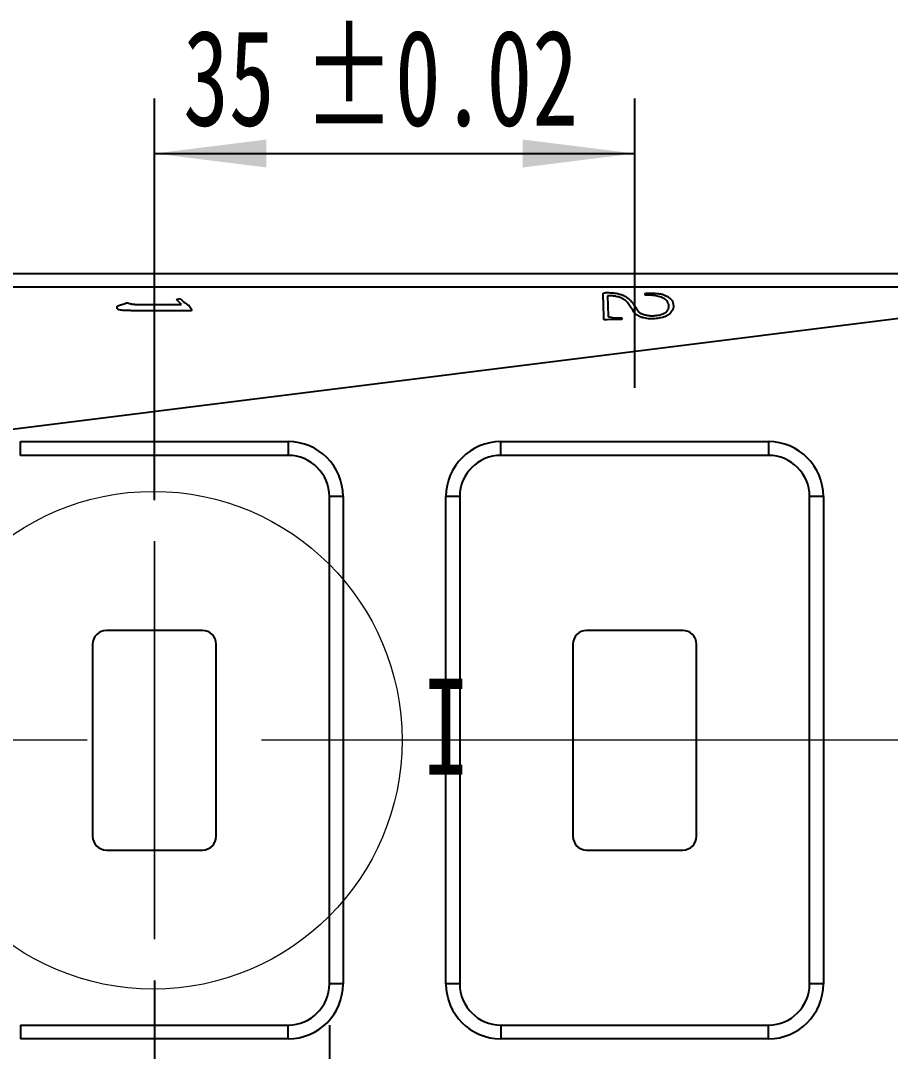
# Model space of a CAD drawing. Header units: millimetres. Extents: x 2 to 292, y 3 to 207.
# Drawn here: x 56.96 to 88.65, y 64.32 to 101.87 of the extents above; entities that cross this region are included whole.
import ezdxf

# ---------------------------------------------------------------- set-up
doc = ezdxf.new("R2010")
doc.units = ezdxf.units.MM
doc.linetypes.add('CENTERX2', pattern=[20.32, 12.7, -2.54, 2.54, -2.54])
doc.layers.add('图框', color=7, linetype='Continuous')
doc.styles.add('SLDTEXTSTYLE2', font='TXT', dxfattribs={"width": 0.7})
doc.dimstyles.new('SLDDIMSTYLE0', dxfattribs={"dimtxt": 0.18, "dimasz": 4.08, "dimexe": 0, "dimexo": 0.0625, "dimgap": 0, "dimtad": 0, "dimtih": 1, "dimtoh": 1, "dimdec": 0, "dimrnd": 1e-09, "dimzin": 0, "dimdsep": 46, "dimtxsty": 'Standard', "dimsah": 1, "dimcen": 0.09, "dimadec": 0, "dimazin": 0, "dimtfac": 4.08, "dimtdec": 0, "dimtofl": 0, "dimtmove": 0, "dimatfit": 3, "dimfxl": 0, "dimfrac": 2, "dimtolj": 1, "dimtzin": 0, "dimarcsym": 0})
doc.dimstyles.new('SLDDIMSTYLE10', dxfattribs={"dimtxt": 3.5, "dimasz": 4.08, "dimexe": 0, "dimexo": 0.0625, "dimgap": 0.875, "dimtad": 2, "dimlfac": 2, "dimrnd": 1e-09, "dimzin": 12, "dimdsep": 46, "dimtxsty": 'SLDTEXTSTYLE2', "dimsah": 1, "dimcen": 0.09, "dimadec": 0, "dimazin": 3, "dimtol": 1, "dimtp": 0.02, "dimtm": 0.02, "dimtfac": 1, "dimtofl": 0, "dimtmove": 0, "dimatfit": 3, "dimfxl": 0, "dimfrac": 2, "dimtolj": 1, "dimarcsym": 0})
doc.dimstyles.new('SLDDIMSTYLE9', dxfattribs={"dimtxt": 3.5, "dimasz": 4.08, "dimexe": 0, "dimexo": 0.0625, "dimgap": 0.875, "dimtad": 2, "dimlfac": 2, "dimrnd": 1e-09, "dimzin": 4, "dimdsep": 46, "dimtxsty": 'SLDTEXTSTYLE2', "dimsah": 1, "dimcen": 0.09, "dimadec": 0, "dimazin": 1, "dimtfac": 1, "dimtofl": 0, "dimtmove": 0, "dimatfit": 3, "dimfxl": 0, "dimfrac": 2, "dimtolj": 1, "dimtzin": 12, "dimarcsym": 0})

# ---------------------------------------------------------------- blocks, each defined once
blk = doc.blocks.new('_D_43')
at = {"layer": '图框'}
for p, q in [((55.458, 65.283), (55.458, 50.825)), ((68.208, 65.283), (68.208, 50.825)), ((55.458, 52.825), (68.208, 52.825)), ((68.208, 52.825), (79.698, 52.825))]:
    blk.add_line(p, q, dxfattribs=at)
for points in [[(55.458, 52.825), (59.538, 52.317), (59.538, 53.333)], [(68.208, 52.825), (64.128, 53.333), (64.128, 52.317)]]:
    blk.add_solid(points, dxfattribs=at)
at = {"layer": '图框', "insert": (72.023, 57.337), "char_height": 3.5, "attachment_point": 1, "style": 'SLDTEXTSTYLE2'}
blk.add_mtext('25.50', dxfattribs=at)
blk = doc.blocks.new('_D_44')
at = {"layer": '图框'}
for p, q in [((61.833, 84.408), (61.833, 99.03)), ((79.333, 88.496), (79.333, 99.03)), ((61.833, 97.03), (79.333, 97.03))]:
    blk.add_line(p, q, dxfattribs=at)
for points in [[(61.833, 97.03), (65.913, 96.522), (65.913, 97.538)], [(79.333, 97.03), (75.253, 97.538), (75.253, 96.522)]]:
    blk.add_solid(points, dxfattribs=at)
at = {"layer": '图框', "char_height": 3.5, "attachment_point": 1, "style": 'SLDTEXTSTYLE2'}
for s, insert in [('±0.02', (67.266, 101.541)), ('35', (62.881, 101.541))]:
    blk.add_mtext(s, dxfattribs=dict(at, insert=insert))
blk = doc.blocks.new('_D_45')
at = {"layer": '图框'}
for p, q in [((61.833, 66.908), (61.833, 43.908)), ((48.083, 62.366), (48.083, 43.908)), ((61.833, 45.908), (48.083, 45.908))]:
    blk.add_line(p, q, dxfattribs=at)
for points in [[(48.083, 45.908), (52.163, 45.4), (52.163, 46.416)], [(61.833, 45.908), (57.753, 46.416), (57.753, 45.4)]]:
    blk.add_solid(points, dxfattribs=at)
at = {"layer": '图框', "insert": (51.933, 50.42), "char_height": 3.5, "attachment_point": 1, "style": 'SLDTEXTSTYLE2'}
blk.add_mtext('27.50', dxfattribs=at)

msp = doc.modelspace()

# ---------------------------------------------------------------- linework, layer by layer
at = {"color": 7, "linetype": 'Continuous', "lineweight": 25}
for p, q in [((48.5830794, 92.65849501), (197.58308333, 92.65849501)), ((197.58308333, 92.158494), (48.5830794, 92.158494)), ((62.64043999, 91.71474673), (62.75765624, 91.75062873)), ((62.81925392, 91.52875602), (62.64043999, 91.71474673)), ((78.20619297, 91.0899578), (78.18572622, 91.89843334)), ((78.34043753, 91.84967116), (78.36451781, 91.12246469)), ((78.51080251, 91.84124455), (78.34043753, 91.84967116)), ((79.71779656, 91.87375143), (79.71779656, 91.93515539)), ((79.85204112, 91.87013976), (79.71779656, 91.87375143)), ((60.54251295, 91.49526566), (60.59573617, 91.5155983)), ((60.59573617, 91.5155983), (60.73627648, 91.55865707)), ((63.1888437, 91.29850887), (61.04546439, 91.303294)), ((61.30441677, 91.53234348), (62.81925392, 91.52875602)), ((63.08179748, 91.50004894), (63.15954056, 91.39778413)), ((63.15954056, 91.39778413), (63.16970688, 91.38044104)), ((63.16970688, 91.38044104), (63.1888437, 91.29850887)), ((79.27472916, 91.29282966), (79.14891493, 91.49208799)), ((79.2909826, 91.53663501), (79.39693358, 91.36988357)), ((78.86477214, 90.98822106), (78.32839739, 90.96775338)), ((78.51080251, 91.06106166), (78.86477214, 91.04480822)), ((78.86477214, 91.04480822), (78.86477214, 90.98822106)), ((56.95808333, 86.53349377), (66.70808074, 86.53349377)), ((56.95808333, 86.03349369), (56.95808333, 86.53349377)), ((66.70808074, 86.53349377), (66.70808074, 86.03349369)), ((74.45808154, 86.53349377), (84.20808267, 86.53349377)), ((74.45808154, 86.03349369), (74.45808154, 86.53349377)), ((84.20808267, 86.53349377), (84.20808267, 86.03349369)), ((66.70808074, 86.03349369), (56.95808333, 86.03349369)), ((84.20808267, 86.03349369), (74.45808154, 86.03349369)), ((68.70808106, 84.53349438), (68.20808005, 84.53349438)), ((68.20808005, 66.7834938), (68.20808005, 84.53349438)), ((68.70808106, 84.53349438), (68.70808106, 66.7834938)), ((72.45808121, 66.7834938), (72.45808121, 84.53349438)), ((72.95808223, 84.53349438), (72.45808121, 84.53349438)), ((72.95808223, 84.53349438), (72.95808223, 66.7834938)), ((86.208083, 84.53349438), (85.70808199, 84.53349438)), ((85.70808199, 66.7834938), (85.70808199, 84.53349438)), ((86.208083, 84.53349438), (86.208083, 66.7834938)), ((63.58307999, 79.65849428), (60.08308035, 79.65849428)), ((81.08308193, 79.65849428), (77.58308229, 79.65849428)), ((59.58307934, 79.15849419), (59.58307934, 72.15849398)), ((64.083081, 72.15849398), (64.083081, 79.15849419)), ((77.08308127, 79.15849419), (77.08308127, 72.15849398)), ((81.58308294, 72.15849398), (81.58308294, 79.15849419)), ((60.08308035, 71.6584939), (63.58307999, 71.6584939)), ((77.58308229, 71.6584939), (81.08308193, 71.6584939)), ((68.70808106, 66.7834938), (68.20808005, 66.7834938)), ((72.95808223, 66.7834938), (72.45808121, 66.7834938)), ((86.208083, 66.7834938), (85.70808199, 66.7834938)), ((56.95808333, 65.28349448), (56.95808333, 64.7834944)), ((56.95808333, 65.28349448), (66.70808074, 65.28349448)), ((66.70808074, 64.7834944), (66.70808074, 65.28349448)), ((74.45808154, 65.28349448), (74.45808154, 64.7834944)), ((74.45808154, 65.28349448), (84.20808267, 65.28349448)), ((84.20808267, 64.7834944), (84.20808267, 65.28349448)), ((66.70808074, 64.7834944), (56.95808333, 64.7834944)), ((84.20808267, 64.7834944), (74.45808154, 64.7834944))]:
    msp.add_line(p, q, dxfattribs=at)
at = {"color": 7, "linetype": 'Continuous', "lineweight": 18}
msp.add_circle((61.79308136, 75.65849409), 9.06502461, dxfattribs=at)
at = {"color": 7, "linetype": 'Continuous', "lineweight": 25}
for centre, radius, start, end in [((66.70808136, 84.53349409), 2, 0, 90), ((74.45808136, 84.53349409), 2, 90, 180), ((84.20808136, 84.53349409), 2, 0, 90), ((66.70808136, 84.53349409), 1.5, 0, 90), ((74.45808136, 84.53349409), 1.5, 90, 180), ((84.20808136, 84.53349409), 1.5, 0, 90), ((60.08308136, 79.15849409), 0.5, 90, 180), ((63.58308136, 79.15849409), 0.5, 0, 90), ((77.58308136, 79.15849409), 0.5, 90, 180), ((81.08308136, 79.15849409), 0.5, 0, 90), ((60.08308136, 72.15849409), 0.5, 180, 270), ((63.58308136, 72.15849409), 0.5, 270, 0), ((77.58308136, 72.15849409), 0.5, 180, 270), ((81.08308136, 72.15849409), 0.5, 270, 0), ((66.70808136, 66.78349409), 2, 270, 0), ((66.70808136, 66.78349409), 1.5, 270, 0), ((74.45808136, 66.78349409), 2, 180, 270), ((74.45808136, 66.78349409), 1.5, 180, 270), ((84.20808136, 66.78349409), 2, 270, 0), ((84.20808136, 66.78349409), 1.5, 270, 0)]:
    msp.add_arc(centre, radius, start, end, dxfattribs=at)
for points, knots in [([(62.75765721, 91.75062942), (62.77733166, 91.73242361), (62.81359171, 91.69887028), (62.86432545, 91.65362796), (62.90735042, 91.61853928), (62.95379698, 91.58239271), (63.01073974, 91.54341745), (63.05733689, 91.51497789), (63.08179599, 91.50004981)], [0, 0, 0, 0, 0.1958047614, 0.3608684629, 0.4964137119, 0.6012651511, 0.7907019536, 1, 1, 1, 1]), ([(78.18572551, 91.89843335), (78.18566258, 91.90830188), (78.18553762, 91.92789503), (78.20535155, 91.94712804), (78.22859079, 91.95599777), (78.25625309, 91.95992281), (78.29300474, 91.96280551), (78.35631447, 91.96410521), (78.44635174, 91.96126055), (78.52065892, 91.95479418), (78.55956282, 91.95140868)], [0, 0, 0, 0, 0.0695719278, 0.138129292, 0.1842126354, 0.2513238479, 0.3411928152, 0.4542929283, 0.7142923261, 1, 1, 1, 1]), ([(79.14891343, 91.49208845), (79.13161778, 91.51742925), (79.09889436, 91.56537413), (79.04623721, 91.63033586), (78.98932496, 91.68365211), (78.92717964, 91.72472692), (78.86322261, 91.75615759), (78.79911552, 91.78474499), (78.72809327, 91.80555237), (78.66443128, 91.82082661), (78.61107884, 91.83110928), (78.57387501, 91.83627201), (78.54099265, 91.84046285), (78.52044429, 91.84099455), (78.51080143, 91.84124407)], [0, 0, 0, 0, 0.121118856, 0.2291572474, 0.3295174563, 0.4277439472, 0.5219981243, 0.6107396781, 0.7044662279, 0.8136202643, 0.8692510451, 0.918888731, 0.961936423, 1, 1, 1, 1]), ([(78.55956282, 91.95140868), (78.58227094, 91.94840861), (78.62601465, 91.94262942), (78.6889715, 91.93083924), (78.74725558, 91.918448), (78.80105119, 91.9044985), (78.85020588, 91.88982844), (78.89452003, 91.87328821), (78.93449934, 91.8563104), (78.97971869, 91.83077603), (79.02901164, 91.79833268), (79.08216041, 91.76142697), (79.12724503, 91.7258947), (79.17684533, 91.67945207), (79.23098456, 91.6165777), (79.27062665, 91.56375922), (79.29098365, 91.53663589)], [0, 0, 0, 0, 0.0788214676, 0.15183750775, 0.22038218978, 0.2838690728, 0.34307562544, 0.3968308011, 0.44661964124, 0.49236941601, 0.5753217509, 0.64966814237, 0.71503188902, 0.77269154407, 0.88327261264, 1, 1, 1, 1]), ([(79.71779629, 91.93515489), (79.73725695, 91.93641956), (79.77435716, 91.93883057), (79.82754051, 91.94133539), (79.8753141, 91.94236237), (79.93331021, 91.94342773), (80.00624958, 91.94178285), (80.06496139, 91.93743968), (80.09584755, 91.93515489)], [0, 0, 0, 0, 0.1545900841, 0.2947137571, 0.4220072823, 0.5333656877, 0.7545205944, 1, 1, 1, 1]), ([(80.57924748, 91.45958085), (80.57937088, 91.47163407), (80.57961701, 91.49567506), (80.57418684, 91.53148309), (80.56280117, 91.56631115), (80.54216568, 91.61206191), (80.50372437, 91.66492109), (80.44573793, 91.72059134), (80.37503534, 91.76628648), (80.29315745, 91.8020868), (80.19969577, 91.82814301), (80.09481706, 91.85011736), (79.97737614, 91.86404565), (79.8950167, 91.86805013), (79.85204061, 91.8701397)], [0, 0, 0, 0, 0.039109826, 0.0780072894, 0.1169647672, 0.1577961562, 0.2406081704, 0.3272675257, 0.4176504833, 0.5124780818, 0.6164178291, 0.7322223117, 0.8602705481, 1, 1, 1, 1]), ([(80.09584755, 91.93515489), (80.11874442, 91.93357292), (80.16302436, 91.93051357), (80.22684224, 91.92243875), (80.2859811, 91.91309619), (80.34160167, 91.90094131), (80.39604642, 91.88455019), (80.45091464, 91.86101473), (80.50820524, 91.83217623), (80.56541062, 91.79775906), (80.61882966, 91.75959987), (80.66273794, 91.71744081), (80.69597462, 91.67285408), (80.71668911, 91.62592707), (80.72918368, 91.58052603), (80.73796565, 91.5390201), (80.74496598, 91.50195093), (80.7456684, 91.47847071), (80.74599939, 91.46740676)], [0, 0, 0, 0, 0.0773932878, 0.1496697488, 0.216872599, 0.2792688789, 0.34156598, 0.4083071844, 0.480342427, 0.5577593842, 0.6332926973, 0.7012546195, 0.7623077697, 0.8195509432, 0.8730980982, 0.9208868153, 0.9627216207, 1, 1, 1, 1]), ([(61.04546287, 91.30329398), (61.02632534, 91.30368391), (60.98984361, 91.30442722), (60.93741532, 91.3056329), (60.88997072, 91.30683524), (60.84730726, 91.30792429), (60.80964474, 91.30945556), (60.77692778, 91.30958457), (60.74902866, 91.31100864), (60.7037373, 91.3132191), (60.63800463, 91.31838179), (60.56749082, 91.32685279), (60.51312162, 91.34045975), (60.48543662, 91.36887547), (60.47493345, 91.40885466), (60.47838627, 91.4370627), (60.48031315, 91.45280449)], [0, 0, 0, 0, 0.0875892121, 0.1669706822, 0.2399686585, 0.3047598168, 0.3622567184, 0.4124354433, 0.4544358107, 0.4900579568, 0.6199769556, 0.7554302138, 0.8171632871, 0.8707034603, 0.9278447, 1, 1, 1, 1]), ([(60.48031315, 91.45280449), (60.48132476, 91.45398841), (60.48557445, 91.45896195), (60.49317396, 91.47129209), (60.51342403, 91.48573957), (60.5316878, 91.49172121), (60.54250953, 91.49526547)], [0, 0, 0, 0, 0.0605334909, 0.2542964736, 0.5581524176, 1, 1, 1, 1]), ([(60.73627514, 91.55865793), (60.75153819, 91.56432749), (60.77828648, 91.57426332), (60.81415067, 91.58375411), (60.83853941, 91.59127868), (60.8587691, 91.59179199), (60.87741064, 91.58392418), (60.90153171, 91.57628284), (60.93020317, 91.56624855), (60.96310115, 91.55696905), (60.99939135, 91.54857337), (61.03892231, 91.54195095), (61.08323577, 91.5370402), (61.12498653, 91.53499745), (61.16545683, 91.53325358), (61.20474306, 91.53299429), (61.25198364, 91.53213595), (61.28607448, 91.53227127), (61.30441507, 91.53234408)], [0, 0, 0, 0, 0.08411919783, 0.14741776833, 0.19192659864, 0.21563766375, 0.25020026197, 0.29486403043, 0.34702470626, 0.40706615309, 0.4715869931, 0.53954929626, 0.61423201857, 0.70201134226, 0.75565860369, 0.82370686093, 0.90515573954, 1, 1, 1, 1]), ([(79.77859753, 91.01651441), (79.74228206, 91.02291395), (79.66929826, 91.03577519), (79.58141468, 91.06421529), (79.5142738, 91.08979961), (79.46930656, 91.11180068), (79.42960609, 91.13483135), (79.38315579, 91.16917522), (79.329192, 91.21982412), (79.2934598, 91.26772203), (79.27472985, 91.29282895)], [0, 0, 0, 0, 0.1863850542, 0.3745811308, 0.4662174115, 0.5497739393, 0.6276133887, 0.698084356, 0.8417431618, 1, 1, 1, 1]), ([(79.39693432, 91.36988398), (79.40582214, 91.35654496), (79.42287777, 91.33094754), (79.44992419, 91.29530324), (79.47870432, 91.2655583), (79.50902751, 91.23932225), (79.54408671, 91.21600476), (79.58750694, 91.19632874), (79.63899497, 91.17610614), (79.71922499, 91.15222482), (79.82517388, 91.12769132), (79.95605495, 91.11826545), (80.08863938, 91.12329828), (80.17663862, 91.13867645), (80.22166397, 91.14654478)], [0, 0, 0, 0, 0.0529753542, 0.1016590554, 0.1476244503, 0.1894887335, 0.2340007116, 0.2862066906, 0.3466759301, 0.41674083, 0.5626910202, 0.7050580067, 0.8490911487, 1, 1, 1, 1]), ([(80.74599939, 91.46740676), (80.74497599, 91.45330454), (80.74295379, 91.42543901), (80.7332188, 91.38460678), (80.72042545, 91.34479247), (80.69573814, 91.29418705), (80.65685219, 91.23528749), (80.60659759, 91.18475484), (80.56052795, 91.14990099), (80.52143289, 91.125544), (80.47802778, 91.10346463), (80.41434183, 91.07626555), (80.3298772, 91.0479424), (80.22314621, 91.02698819), (80.11240174, 91.01398726), (79.99903592, 91.00786751), (79.88697203, 91.00676029), (79.81388779, 91.01333815), (79.77859753, 91.01651441)], [0, 0, 0, 0, 0.0356682725, 0.0704794038, 0.1057526987, 0.1411315099, 0.2124266015, 0.2830551323, 0.3199665973, 0.3582321807, 0.3992755904, 0.4428820831, 0.5331497938, 0.6237359001, 0.7171882654, 0.8146953474, 0.9105217429, 1, 1, 1, 1]), ([(80.22166397, 91.14654478), (80.24462112, 91.15246625), (80.28939518, 91.16401508), (80.35401283, 91.18606613), (80.41306084, 91.21412531), (80.46803829, 91.24440239), (80.51551953, 91.28278864), (80.55002377, 91.33314706), (80.57305456, 91.39296124), (80.57711908, 91.43668486), (80.57924748, 91.45958085)], [0, 0, 0, 0, 0.1376160368, 0.2683969701, 0.3955587145, 0.5166367302, 0.6323746255, 0.7461258626, 0.8670581025, 1, 1, 1, 1]), ([(78.32839772, 90.96775303), (78.31796917, 90.967067), (78.29972963, 90.96586714), (78.2758122, 90.9653067), (78.25919311, 90.96524564), (78.24567806, 90.96560269), (78.23362965, 90.96958898), (78.22025385, 90.97435036), (78.21156708, 90.98948007), (78.20951245, 91.0126588), (78.20577491, 91.0471007), (78.20604021, 91.07427922), (78.20619326, 91.08995749)], [0, 0, 0, 0, 0.1386529022, 0.2425040722, 0.3170393885, 0.3597141035, 0.4204164863, 0.4858924282, 0.5397933256, 0.6400335852, 0.7923488413, 1, 1, 1, 1]), ([(78.36451727, 91.12246508), (78.36475386, 91.11308174), (78.36517408, 91.09641496), (78.38308264, 91.08112107), (78.40405075, 91.07744471), (78.42990127, 91.07128515), (78.46683929, 91.06663325), (78.4949554, 91.06307005), (78.51080143, 91.06106186)], [0, 0, 0, 0, 0.1533744694, 0.2724250723, 0.3647687313, 0.5154352418, 0.7269029857, 1, 1, 1, 1])]:
    msp.add_open_spline(points, degree=3, knots=knots, dxfattribs=at)
at = {"layer": '图框', "linetype": 'CENTERX2', "lineweight": 18, "ltscale": 2.5}
for p, q in [((61.83308136, 82.90849409), (61.83308136, 68.40849409)), ((61.83308136, 68.40849409), (61.83308136, 82.90849409)), ((199.08308136, 75.65849409), (45.73051595, 75.65849409))]:
    msp.add_line(p, q, dxfattribs=at)

# ---------------------------------------------------------------- texts
at = {"color": 7, "linetype": 'Continuous', "lineweight": 18, "insert": (71.62177699, 77.9041992), "char_height": 3.5, "attachment_point": 1, "style": 'SLDTEXTSTYLE2'}
msp.add_mtext('I', dxfattribs=at)

# ---------------------------------------------------------------- dimensions: what is measured, and where the dimension line sits
at = {"layer": '图框'}
for base, p1, p2, dimstyle, picture, middle in [((79.33308136, 97.02959377), (61.83308136, 82.90849409), (79.33308136, 86.99599409), 'SLDDIMSTYLE10', '_D_44', (69.78367648, 97.02959377)), ((48.08308136, 45.90849409), (61.83308136, 68.40849409), (48.08308136, 63.86560087), 'SLDDIMSTYLE9', '_D_45', (55.76874469, 45.90849409)), ((68.20808136, 52.82495499), (55.45808136, 66.78349409), (68.20808136, 66.78349409), 'SLDDIMSTYLE9', '_D_43', (75.86063846, 52.82495499))]:
    dim = msp.add_linear_dim(base=base, p1=p1, p2=p2, dimstyle=dimstyle, dxfattribs=at)
    dim.commit()
    dim.dimension.update_dxf_attribs({"geometry": picture, "text_midpoint": middle, "dimtype": 160})

# ---------------------------------------------------------------- leaders
msp.add_leader([(50.12043139, 86.16851765), (145.76168224, 98.15420572)], dimstyle='SLDDIMSTYLE0', dxfattribs=at)

doc.saveas('drawing.dxf')
